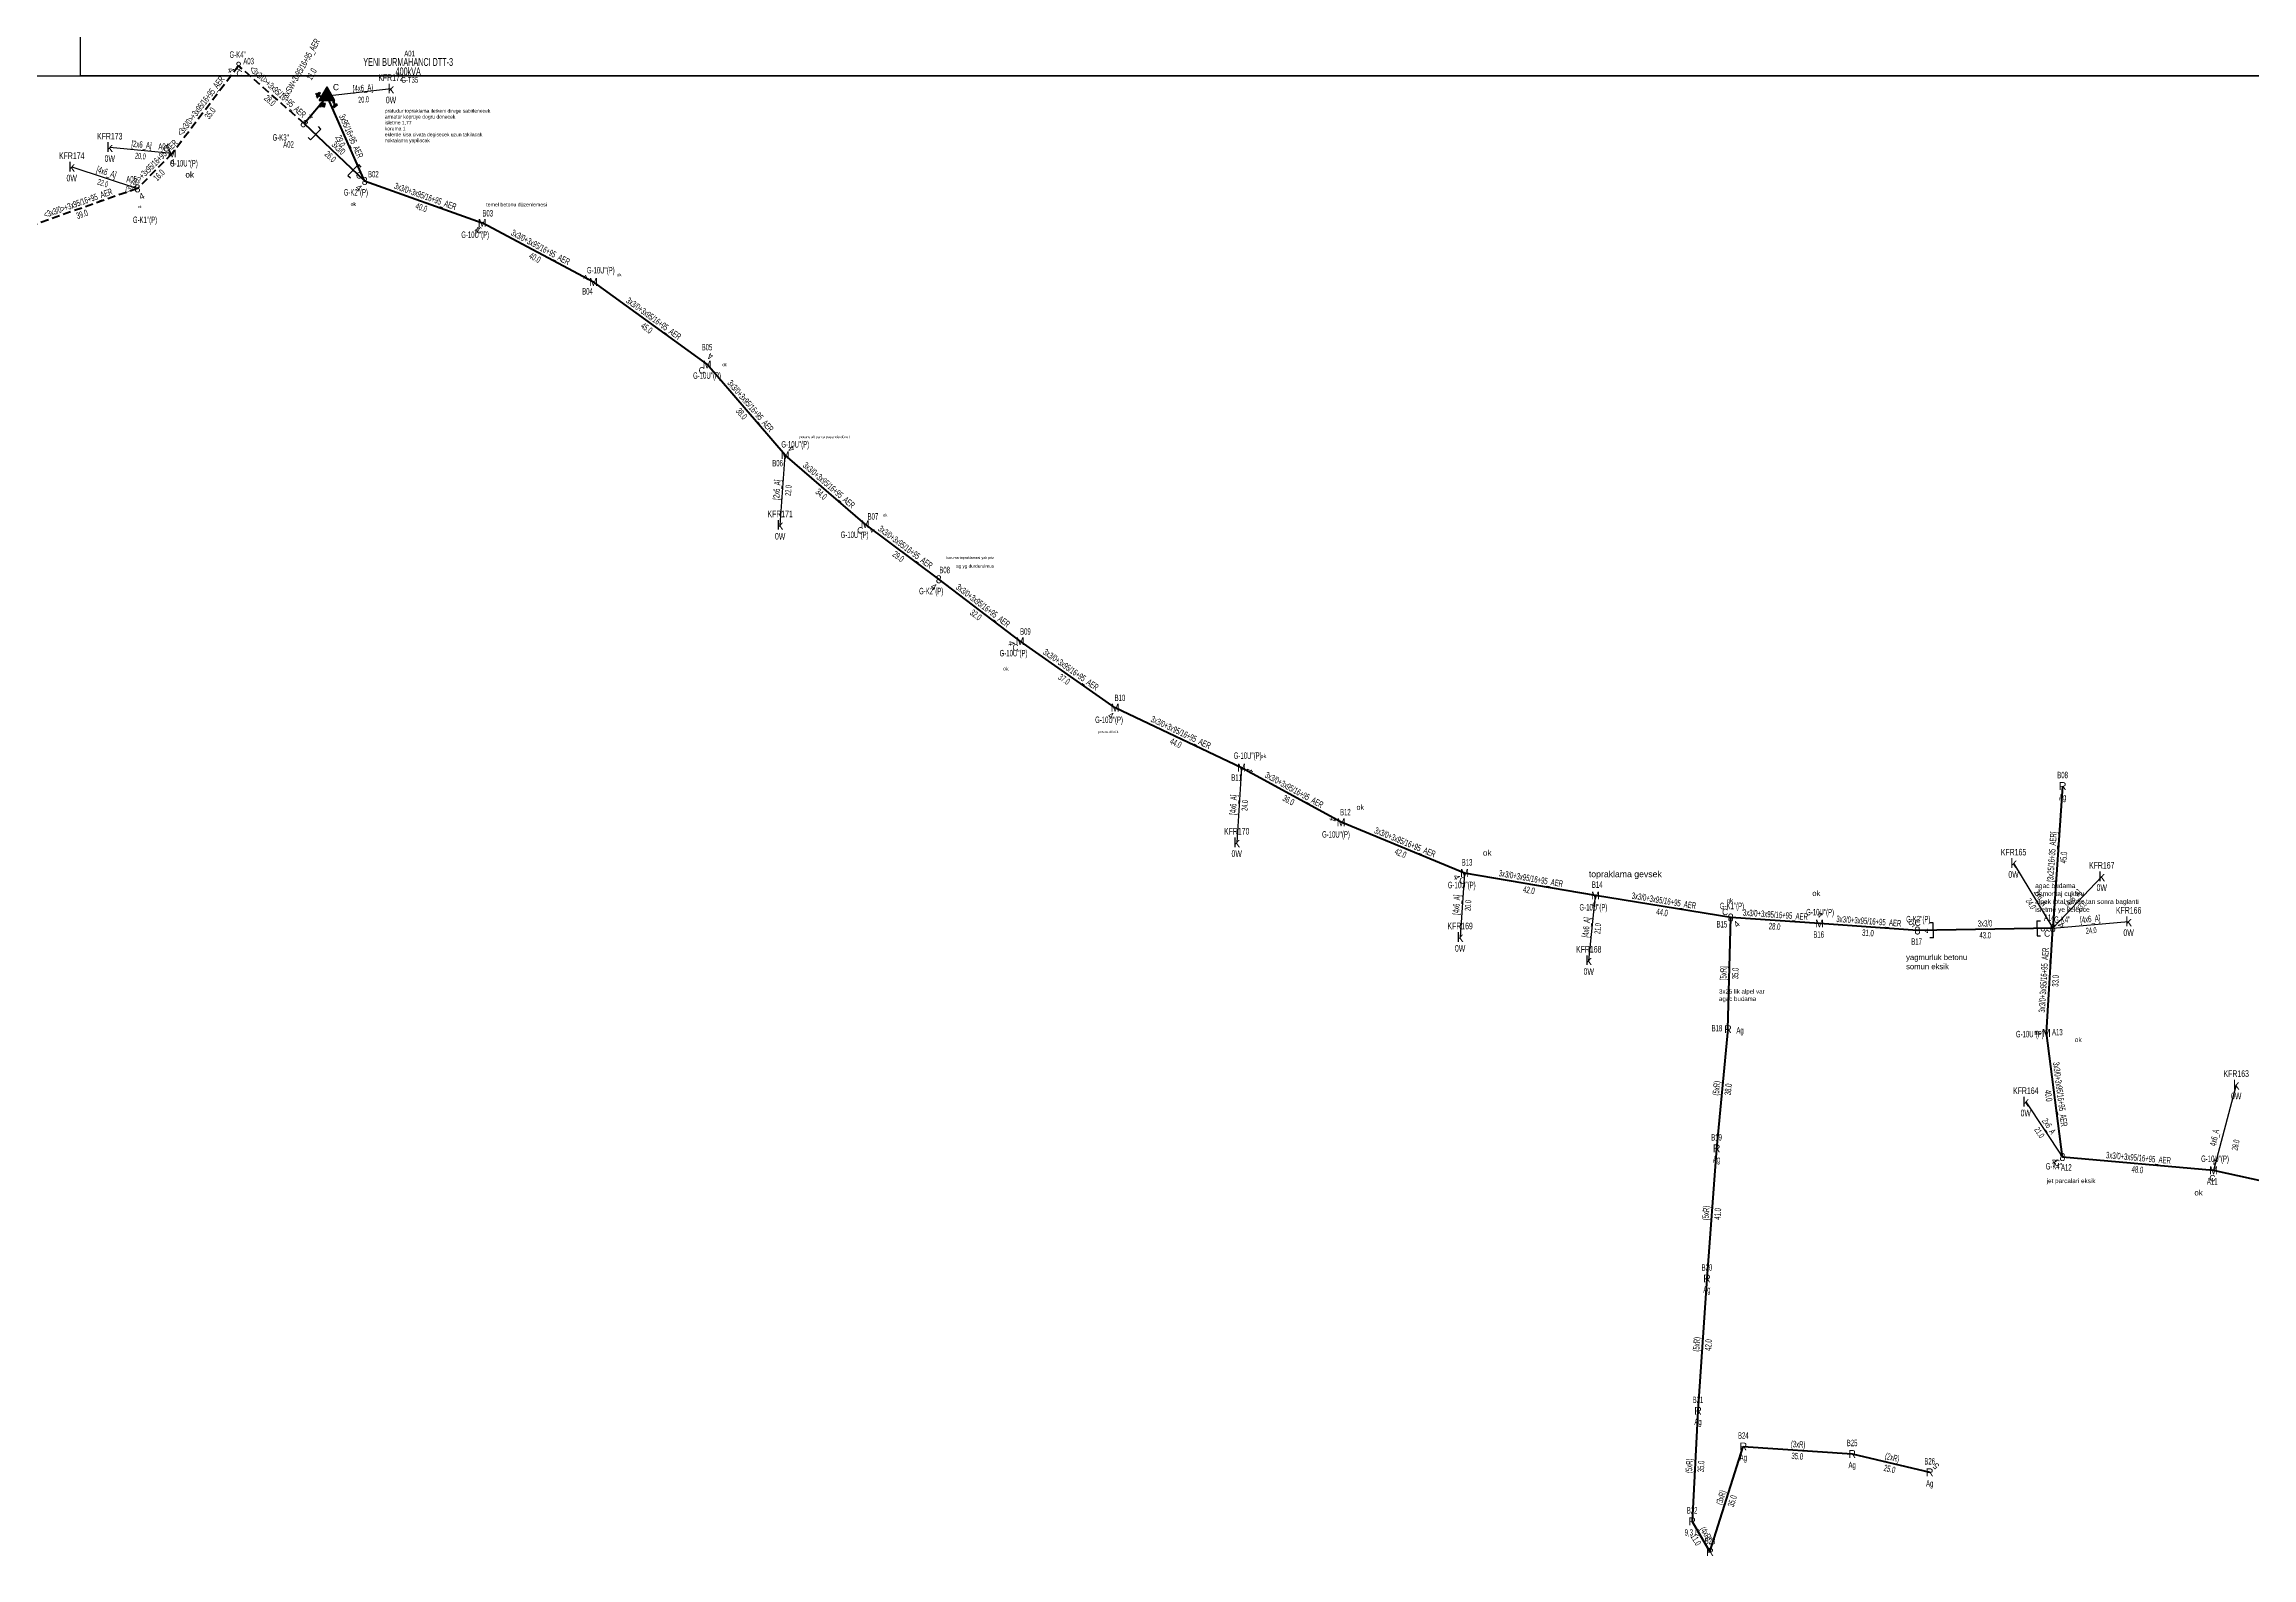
# Model space of a CAD drawing. Header units: millimetres. Extents: x 593538 to 596486, y 4087277 to 4091598.
# Drawn here: x 593941 to 594642, y 4088967 to 4089448 of the extents above; entities that cross this region are included whole.
import ezdxf
from ezdxf.enums import TextEntityAlignment as Align

# ---------------------------------------------------------------- set-up
doc = ezdxf.new("R2010")
doc.units = ezdxf.units.MM
doc.linetypes.add('DASHED', pattern=[3.75, 2.5, -1.25])
doc.layers.add('ANTET', color=250, linetype='Continuous')
doc.layers.add('NIA_AG', color=5, linetype='Continuous')
for name, color, linetype, lineweight in [('DIREK_AG_MEVCUT', 120, 'Continuous', 25), ('DIREK_OG_YENI', 10, 'Continuous', 25), ('HAT_ABONE_HAVAI_BYSK', 30, 'Continuous', 30), ('HAT_ABONE_HAVAI_YENI', 30, 'Continuous', 30), ('HAT_AG_HAVAI_BYSK', 3, 'Continuous', 50), ('HAT_AG_HAVAI_MEVCUT', 126, 'Continuous', 50), ('HAT_AG_HAVAI_YENI', 3, 'Continuous', 50), ('HAT_OG_HAVAI_ILERDE', 1, 'DASHED', 70), ('HAT_OG_HAVAI_YENI', 1, 'Continuous', 70), ('KOFRE_ABONE_MEVCUT', 6, 'Continuous', 25), ('Remarks', 1, 'Continuous', 25), ('TRAFO_TADILAT_BYSK', 5, 'Continuous', 30), ('TRAFO_YENI', 5, 'Continuous', 30)]:
    doc.layers.add(name, color=color, linetype=linetype, lineweight=lineweight)
doc.styles.add('Direk', font='B_CAD')
doc.styles.add('New TextStyle_0', font='ARIALUNI.ttf')
doc.styles.get("Standard").update_dxf_attribs({"font": 'Arial'})

# ---------------------------------------------------------------- blocks, each defined once
blk = doc.blocks.new('AG_NIA', base_point=(-64.4296, 129.8924))
at = {"layer": 'NIA_AG'}
for p, q in [((-64.429604, 132.292432), (-65.529604, 132.292432)), ((-64.429604, 127.492432), (-65.529604, 127.492432)), ((-64.429604, 127.492432), (-64.429604, 132.292432))]:
    blk.add_line(p, q, dxfattribs=at)
blk = doc.blocks.new('YENI_DIREK')
h = blk.add_hatch(color=32)
h.paths.add_polyline_path([(-3.28, -0.5), (-3.07, -0.63), (-2.64, 0.1), (-1.87, -0.35), (-1.77, -0.17), (-2.54, 0.28), (-2.11, 1.01), (-2.33, 1.14)])
h.paths.add_polyline_path([(-3.42, -0.17), (-3.29, -0.25), (-2.57, 0.98), (-2.7, 1.06)])
h.paths.add_polyline_path([(-3.5, 0.29), (-3.37, 0.22), (-3.01, 0.82), (-3.14, 0.9)])
h.paths.add_polyline_path([(-3.41, 0.73), (-3.54, 0.81), (-3.62, 0.68), (-3.49, 0.61)])
h.paths.add_polyline_path([(-1.26, -1.44), (-1.46, -1.44), (-1.47, -2.34), (-2.22, -2.34), (-2.48, -3.47), (-2.38, -3.47), (-2.17, -2.54), (-1.87, -2.54), (-2.08, -3.47), (-1.98, -3.47), (-1.77, -2.54), (-1.47, -2.54), (-1.68, -3.48), (-1.58, -3.48), (-1.37, -2.54), (-1.07, -2.54), (-1.28, -3.48), (-1.18, -3.48), (-0.97, -2.54), (-0.67, -2.55), (-0.88, -3.48), (-0.78, -3.48), (-0.52, -2.35), (-1.27, -2.34)])
at = {"layer": 'TRAFO_YENI'}
for points in [[(2.31, -1.57), (2.08, -1.92), (2.04, -1.44), (1.9, -1.44), (1.98, -2.32), (2.21, -1.96), (2.27, -2.67), (2.06, -2.67), (2.36, -2.87), (2.36, -2.86), (2.6, -2.49), (2.41, -2.63)], [(2.31, -1.57), (2.08, -1.92), (2.04, -1.44), (1.9, -1.44), (1.98, -2.32), (2.21, -1.96), (2.27, -2.67), (2.06, -2.67), (2.36, -2.87), (1.94, -3.19), (2.16, -3.79), (2.22, -3.74), (2.04, -3.26), (2.22, -3.13), (2.4, -3.6), (2.46, -3.56), (2.28, -3.08), (2.46, -2.94), (2.64, -3.42), (2.69, -3.38), (2.51, -2.9), (2.69, -2.76), (2.87, -3.24), (2.93, -3.2), (2.75, -2.72), (2.93, -2.58), (3.11, -3.06), (3.17, -3.01), (2.95, -2.42), (2.36, -2.86), (2.6, -2.49), (2.41, -2.63)], [(2.93, -2.58), (3.11, -3.06), (3.17, -3.01), (2.95, -2.42), (2.36, -2.86), (2.6, -2.49), (2.41, -2.63), (2.31, -1.57), (2.08, -1.92), (2.04, -1.44), (1.9, -1.44), (1.98, -2.32), (2.21, -1.96), (2.27, -2.67), (2.06, -2.67), (2.36, -2.87), (1.94, -3.19), (2.16, -3.79), (2.22, -3.74), (2.04, -3.26), (2.22, -3.13), (2.4, -3.6), (2.46, -3.56), (2.28, -3.08), (2.46, -2.94), (2.64, -3.42), (2.69, -3.38), (2.51, -2.9), (2.69, -2.76), (2.87, -3.24), (2.93, -3.2), (2.75, -2.72)]]:
    blk.add_hatch(color=32, dxfattribs=at).paths.add_polyline_path(points)
at = {"layer": 'TRAFO_TADILAT_BYSK', "color": 32, "flags": 128}
for points in [[(-3.49, 0.61), (-3.41, 0.73), (-3.54, 0.81), (-3.62, 0.68), (-3.49, 0.61)], [(-3.37, 0.22), (-3.01, 0.82), (-3.14, 0.9), (-3.5, 0.29), (-3.37, 0.22)], [(-3.29, -0.25), (-2.57, 0.98), (-2.7, 1.06), (-3.42, -0.17), (-3.29, -0.25)], [(-1.77, -0.17), (-2.54, 0.28), (-2.11, 1.01), (-2.33, 1.14), (-3.28, -0.5), (-3.07, -0.63), (-2.64, 0.1), (-1.87, -0.35), (-1.77, -0.17)], [(-1.26, -1.44), (-1.46, -1.44), (-1.47, -2.34), (-2.22, -2.34), (-2.48, -3.47), (-2.38, -3.47), (-2.17, -2.54), (-1.87, -2.54), (-2.08, -3.47), (-1.98, -3.47), (-1.77, -2.54), (-1.47, -2.54), (-1.68, -3.48), (-1.58, -3.48), (-1.37, -2.54), (-1.07, -2.54), (-1.28, -3.48), (-1.18, -3.48), (-0.97, -2.54), (-0.67, -2.55), (-0.88, -3.48), (-0.78, -3.48), (-0.52, -2.35), (-1.27, -2.34), (-1.26, -1.44)]]:
    blk.add_lwpolyline(points, dxfattribs=at)
at = {"layer": 'TRAFO_YENI', "linetype": 'Continuous'}
for p, q in [((-2.5, -1.44), (0, 2.89)), ((2.5, -1.44), (0, 2.89)), ((-2.5, -1.44), (2.5, -1.44))]:
    blk.add_line(p, q, dxfattribs=at)
at = {"layer": 'TRAFO_YENI', "color": 32, "flags": 128}
blk.add_lwpolyline([(1.9, -1.44), (2.04, -1.44), (2.08, -1.92), (2.31, -1.57), (2.41, -2.63), (2.6, -2.49), (2.36, -2.86), (2.95, -2.42), (3.17, -3.01), (3.11, -3.06), (2.93, -2.58), (2.75, -2.72), (2.93, -3.2), (2.87, -3.24), (2.69, -2.76), (2.51, -2.9), (2.69, -3.38), (2.64, -3.42), (2.46, -2.94), (2.28, -3.08), (2.46, -3.56), (2.4, -3.6), (2.22, -3.13), (2.04, -3.26), (2.22, -3.74), (2.16, -3.79), (1.94, -3.19), (2.36, -2.87), (2.06, -2.67), (2.27, -2.67), (2.21, -1.96), (1.98, -2.32), (1.9, -1.44)], dxfattribs=at)
at = {"layer": 'TRAFO_YENI', "linetype": 'Continuous'}
for points in [[(-2.5, -1.44), (0, -1.44), (0, 2.89)], [(0, -1.44), (0, 2.89), (2.5, -1.44)]]:
    blk.add_solid(points, dxfattribs=at)

msp = doc.modelspace()

# ---------------------------------------------------------------- linework, layer by layer
at = {"layer": 'ANTET', "flags": 128}
for points in [[(593952.5, 4089437.5), (593952.5, 4090517.5), (596292.5, 4090517.5), (596292.5, 4089437.5), (593952.5, 4089437.5)], [(593537.5, 4088357.5), (593537.5, 4089437.5), (596057.5, 4089437.5), (596057.5, 4088357.5), (593537.5, 4088357.5)]]:
    msp.add_lwpolyline(points, close=True, dxfattribs=at)
at = {"layer": 'HAT_ABONE_HAVAI_BYSK'}
for p, q in [((594051.07, 4089433.4), (594030.77, 4089431.1)), ((593949.72, 4089408.6), (593970.61, 4089401.76)), ((593981.61, 4089412.85), (593961.8, 4089414.8)), ((594174.58, 4089294.91), (594176.18, 4089317.12)), ((594321.05, 4089217.91), (594319.5, 4089194.17)), ((594391.81, 4089184.46), (594390.41, 4089164.12)), ((594431.24, 4089156.73), (594433.34, 4089177.33)), ((594594.07, 4089183.37), (594578.52, 4089166.99)), ((594578.52, 4089166.99), (594602.6, 4089169.09))]:
    msp.add_line(p, q, dxfattribs=at)
at = {"layer": 'HAT_ABONE_HAVAI_YENI'}
for p, q in [((594566.07, 4089187.55), (594578.52, 4089166.99)), ((594636.75, 4089117.25), (594629.55, 4089090.09)), ((594569.95, 4089111.84), (594581.58, 4089094.33))]:
    msp.add_line(p, q, dxfattribs=at)
at = {"layer": 'HAT_AG_HAVAI_BYSK'}
for p, q in [((594581.65, 4089212.08), (594578.52, 4089166.99)), ((594475.43, 4089134.91), (594476.29, 4089170.35))]:
    msp.add_line(p, q, dxfattribs=at)
at = {"layer": 'HAT_AG_HAVAI_MEVCUT'}
for p, q in [((594475.43, 4089134.91), (594471.81, 4089097.08)), ((594471.81, 4089097.08), (594468.74, 4089055.76)), ((594468.74, 4089055.76), (594465.91, 4089013.78)), ((594465.91, 4089013.78), (594464.05, 4088978.68)), ((594469.71, 4088968.97), (594480.3, 4089002.45)), ((594480.3, 4089002.45), (594514.84, 4089000.07)), ((594514.84, 4089000.07), (594539.46, 4088994.25)), ((594464.05, 4088978.68), (594469.71, 4088968.97))]:
    msp.add_line(p, q, dxfattribs=at)
at = {"layer": 'HAT_AG_HAVAI_YENI'}
msp.add_line((594042.7, 4089404.13), (594030.77, 4089431.1), dxfattribs=at)
at = {"layer": 'HAT_OG_HAVAI_ILERDE'}
for p, q in [((594002.7, 4089440.7), (593981.61, 4089412.85)), ((594023.55, 4089422.33), (594002.7, 4089440.7)), ((593981.61, 4089412.85), (593970.61, 4089401.76)), ((593970.61, 4089401.76), (593934.09, 4089388.93))]:
    msp.add_line(p, q, dxfattribs=at)
at = {"layer": 'HAT_OG_HAVAI_YENI'}
for p, q in [((594023.55, 4089422.33), (594030.77, 4089431.1)), ((594023.55, 4089422.33), (594042.7, 4089404.13)), ((594042.7, 4089404.13), (594080.01, 4089390.86)), ((594115.3, 4089372.06), (594080.01, 4089390.86)), ((594115.3, 4089372.06), (594151.38, 4089345.87)), ((594176.18, 4089317.12), (594151.38, 4089345.87)), ((594201.56, 4089295.19), (594176.18, 4089317.12)), ((594224.93, 4089277.71), (594201.56, 4089295.19)), ((594250.75, 4089258.07), (594224.93, 4089277.71)), ((594280.88, 4089236.95), (594250.75, 4089258.07)), ((594321.05, 4089217.91), (594280.88, 4089236.95)), ((594352.63, 4089200.58), (594321.05, 4089217.91)), ((594391.81, 4089184.46), (594352.63, 4089200.58)), ((594433.34, 4089177.33), (594391.81, 4089184.46)), ((594476.29, 4089170.35), (594433.34, 4089177.33)), ((594504.44, 4089168.46), (594476.29, 4089170.35)), ((594535.57, 4089166.22), (594504.44, 4089168.46)), ((594578.52, 4089166.99), (594535.57, 4089166.22)), ((594576.48, 4089133.72), (594578.52, 4089166.99)), ((594581.58, 4089094.33), (594576.48, 4089133.72)), ((594629.55, 4089090.09), (594581.58, 4089094.33)), ((594673, 4089080.53), (594629.55, 4089090.09))]:
    msp.add_line(p, q, dxfattribs=at)

# ---------------------------------------------------------------- block references
at = {"layer": 'NIA_AG'}
for p, rotation in [((594027.18, 4089418.89), 316.444518), ((594039.07, 4089407.58), 136.444518), ((594540.57, 4089166.31), 1.019395999999999), ((594573.52, 4089166.9), 181.019396)]:
    msp.add_blockref('AG_NIA', p, dxfattribs=dict(at, rotation=rotation))
at = {"layer": 'TRAFO_YENI'}
msp.add_blockref('YENI_DIREK', (594030.77, 4089431.1), dxfattribs=at)

# ---------------------------------------------------------------- texts
at = {"layer": 'DIREK_AG_MEVCUT', "width": 0.53}
for s, p in [('B08', (594581.65, 4089215.58)), ('Ag', (594581.65, 4089208.58))]:
    msp.add_text(s, height=2.05, dxfattribs=at).set_placement(p, align=Align.MIDDLE_CENTER)
at = {"layer": 'DIREK_AG_MEVCUT', "style": 'Direk'}
msp.add_text('R', height=2.5, dxfattribs=at).set_placement((594581.65, 4089212.08), align=Align.MIDDLE_CENTER)
at = {"layer": 'DIREK_AG_MEVCUT', "linetype": 'ByBlock', "width": 0.53}
for s, p in [('B18', (594471.94, 4089135.23)), ('Ag', (594479.26, 4089134.55)), ('B19', (594471.81, 4089100.58)), ('Ag', (594471.81, 4089093.58)), ('B20', (594468.74, 4089059.26)), ('Ag', (594468.74, 4089052.26)), ('B21', (594465.91, 4089017.28)), ('Ag', (594465.91, 4089010.28)), ('B24', (594480.3, 4089005.95)), ('B25', (594514.84, 4089003.57)), ('Ag', (594480.3, 4088998.95)), ('Ag', (594514.84, 4088996.57)), ('B26', (594539.46, 4088997.75)), ('Ag', (594539.46, 4088990.75)), ('B22', (594464.05, 4088982.18)), ('9,3 /5', (594464.05, 4088975.18)), ('B23', (594469.71, 4088972.47))]:
    msp.add_text(s, height=2.05, dxfattribs=at).set_placement(p, align=Align.MIDDLE_CENTER)
at = {"layer": 'DIREK_AG_MEVCUT', "linetype": 'ByBlock', "style": 'Direk'}
for p in [(594475.43, 4089134.91), (594471.81, 4089097.08), (594468.74, 4089055.76), (594465.91, 4089013.78), (594480.3, 4089002.45), (594514.84, 4089000.07), (594539.46, 4088994.25), (594464.05, 4088978.68), (594469.71, 4088968.97)]:
    msp.add_text('R', height=2.5, dxfattribs=at).set_placement(p, align=Align.MIDDLE_CENTER)
at = {"layer": 'DIREK_AG_MEVCUT', "color": 32, "style": 'Direk'}
msp.add_text('5', height=2, rotation=495, dxfattribs=at).set_placement((594541.44, 4088996.23), align=Align.MIDDLE_CENTER)
at = {"layer": 'DIREK_OG_YENI', "width": 0.53}
for s, p in [("G-K4''", (594002.4, 4089444.25)), ('A03', (594005.88, 4089442.18)), ('A04', (593978.92, 4089415.09)), ("G-K3''", (594016.08, 4089417.95)), ('A02', (594018.55, 4089415.72)), ("G-10U''(P)", (593985.33, 4089409.75)), ('A05', (593968.74, 4089404.72)), ("G-K2''(P)", (594039.92, 4089400.51)), ('B02', (594045.46, 4089406.28)), ('B03', (594081.77, 4089393.88)), ("G-K1''(P)", (593972.99, 4089391.82)), ("G-10U''(P)", (594077.79, 4089387.08)), ("G-10U''(P)", (594117.65, 4089375.81)), ('B04', (594113.45, 4089369.1)), ('B05', (594151.38, 4089351.37)), ("G-10U''(P)", (594151.38, 4089342.37)), ("G-10U''(P)", (594179.38, 4089320.54)), ('B06', (594173.78, 4089314.56)), ('B07', (594204.03, 4089297.67)), ("G-10U''(P)", (594198.22, 4089291.84)), ('B08', (594226.81, 4089280.66)), ("G-K2''(P)", (594222.53, 4089273.97)), ('B09', (594252.43, 4089261.15)), ("G-10U''(P)", (594248.67, 4089254.27)), ('B10', (594282.44, 4089240.08)), ("G-10U''(P)", (594278.98, 4089233.12)), ("G-10U''(P)", (594322.99, 4089221.74)), ('B11', (594319.47, 4089214.79)), ('B12', (594353.99, 4089203.8)), ("G-10U''(P)", (594351.01, 4089196.73)), ('B13', (594392.62, 4089187.87)), ("G-10U''(P)", (594390.91, 4089180.67)), ('B14', (594433.92, 4089180.79)), ("G-10U''(P)", (594432.72, 4089173.6)), ("G-K1''(P)", (594476.7, 4089174.02)), ("G-10U''(P)", (594504.67, 4089172.06)), ("G-K2''(P)", (594535.84, 4089169.84)), ('A14', (594577.41, 4089170.31)), ("G-K4''", (594581.53, 4089169.69)), ('B15', (594473.52, 4089168.2)), ('B16', (594504.22, 4089164.97)), ('B17', (594535.3, 4089162.73)), ('A13', (594579.97, 4089133.97)), ("G-10U''(P)", (594571.25, 4089133.35)), ("G-10U''(P)", (594630.02, 4089093.78)), ("G-K4''", (594578.86, 4089091.4)), ('A12', (594582.82, 4089091.05)), ('A11', (594629.12, 4089086.62))]:
    msp.add_text(s, height=2.05, dxfattribs=at).set_placement(p, align=Align.MIDDLE_CENTER)
at = {"layer": 'DIREK_OG_YENI', "color": 32, "style": 'Direk'}
for s, rotation, p in [('4', 298.87289, (594000.25, 4089439.35)), ('4', 497.96873, (594025.43, 4089424.41)), ('4', 362.73947, (593981.74, 4089410.05)), ('4', 318.95364, (594040.86, 4089402.02)), ('4', 388.29558, (593971.94, 4089399.3)), ('4', 326.57217, (594078.46, 4089388.52)), ('4', 240.1348, (594112.88, 4089373.46)), ('4', 518.0854, (594152.43, 4089348.46)), ('4', 494.86155, (594178.16, 4089319.09)), ('4', 409.33426, (594203.69, 4089293.36)), ('4', 325.50216, (594223.34, 4089275.4)), ('4', 283.75131, (594248.03, 4089257.41)), ('4', 331.85306, (594279.56, 4089234.48)), ('4', 426.57271, (594323.62, 4089216.8)), ('4', 248.5672, (594350.03, 4089201.6)), ('4', 297.1699, (594389.32, 4089183.18)), ('4', 350.42526, (594432.88, 4089174.57)), ('4', 536.12173, (594504.63, 4089171.25)), ('4', 402.38057, (594478.18, 4089168.28)), ('5', 222.0278, (594533.69, 4089168.3)), ('4', 448.35833, (594538.37, 4089166.14)), ('5', 277.83287, (594575.75, 4089166.61)), ('4', 469.18276, (594581.17, 4089167.91)), ('4', 270.28227, (594573.68, 4089133.71)), ('4', 297.18573, (594579.09, 4089093.05)), ('4', 530.21123, (594630.03, 4089092.85))]:
    msp.add_text(s, height=2, rotation=rotation, dxfattribs=at).set_placement(p, align=Align.MIDDLE_CENTER)
at = {"layer": 'DIREK_OG_YENI', "style": 'Direk'}
for s, p in [('8', (594002.7, 4089440.7)), ('M', (593981.61, 4089412.85)), ('8', (593970.61, 4089401.76)), ('8', (594042.7, 4089404.13)), ('M', (594080.01, 4089390.86)), ('M', (594115.3, 4089372.06)), ('M', (594151.38, 4089345.87)), ('M', (594176.18, 4089317.12)), ('M', (594201.56, 4089295.19)), ('8', (594224.93, 4089277.71)), ('M', (594250.75, 4089258.07)), ('M', (594280.88, 4089236.95)), ('M', (594321.05, 4089217.91)), ('M', (594352.63, 4089200.58)), ('M', (594391.81, 4089184.46)), ('M', (594433.34, 4089177.33)), ('8', (594476.29, 4089170.35)), ('M', (594504.44, 4089168.46)), ('8', (594535.57, 4089166.22)), ('8', (594578.52, 4089166.99)), ('M', (594576.48, 4089133.72)), ('8', (594581.58, 4089094.33)), ('M', (594629.55, 4089090.09))]:
    msp.add_text(s, height=2.5, dxfattribs=at).set_placement(p, align=Align.MIDDLE_CENTER)
at = {"layer": 'DIREK_OG_YENI', "color": 4, "style": 'Direk'}
for p in [(594002.95, 4089438.22), (593979.72, 4089414.49), (594040.93, 4089405.9), (594079, 4089388.57), (594149.69, 4089344.03), (594200, 4089293.24), (594249.27, 4089256.05), (594391.12, 4089182.06), (594474.52, 4089172.12), (594535.63, 4089168.72), (594576.72, 4089165.26), (594579.85, 4089092.52), (594629.17, 4089087.62)]:
    msp.add_text('C', height=2, dxfattribs=at).set_placement(p, align=Align.MIDDLE_CENTER)
at = {"layer": 'DIREK_OG_YENI', "style": 'Direk'}
msp.add_text('8', height=2.5, rotation=317.34413, dxfattribs=at).set_placement((594023.55, 4089422.33), align=Align.MIDDLE_CENTER)
at = {"layer": 'HAT_ABONE_HAVAI_BYSK', "lineweight": 30, "width": 0.53}
for s, rotation, p in [('[4x6_A]', 363.4072, (594042.2, 4089432.63)), ('[2x6_A]', 354.3836, (593971.79, 4089414.67)), ('[4x6_A]', 341.8823, (593960.43, 4089405.99)), ('[2x6_A]', 85.87887, (594174.53, 4089306.07)), ('[4x6_A]', 446.26433, (594319.43, 4089206.09)), ('[4x6_A]', 446.06096, (594390.26, 4089174.35)), ('[4x6_A]', 406.50855, (594585.68, 4089175.76)), ('[4x6_A]', 84.16399, (594431.45, 4089167.12)), ('[4x6_A]', 4.98142, (594590.49, 4089168.88))]:
    msp.add_text(s, height=2.05, rotation=rotation, dxfattribs=at).set_placement(p, align=Align.CENTER)
for s, rotation, p in [('20.0', 363.4072, (594042.3, 4089430.93)), ('20.0', 354.3836, (593971.62, 4089412.98)), ('22.0', 341.8823, (593959.9, 4089404.37)), ('22.0', 85.87887, (594176.22, 4089305.95)), ('24.0', 446.26433, (594321.12, 4089205.98)), ('20.0', 446.06096, (594391.96, 4089174.23)), ('23.0', 406.50855, (594586.91, 4089174.59)), ('21.0', 84.16399, (594433.14, 4089166.94)), ('24.0', 4.98142, (594590.63, 4089167.19))]:
    msp.add_text(s, height=1.9, rotation=rotation, dxfattribs=at).set_placement(p, align=Align.TOP_CENTER)
at = {"layer": 'HAT_ABONE_HAVAI_YENI', "lineweight": 30, "width": 0.53}
for s, rotation, p in [('2x6_A', 301.91372, (594573.85, 4089176.1)), ('2x6_A', 303.59862, (594576.47, 4089103.55)), ('4x6_A', 438.18797, (594630.81, 4089100.26))]:
    msp.add_text(s, height=2.05, rotation=rotation, dxfattribs=at).set_placement(p, align=Align.CENTER)
for s, rotation, p in [('24.0', 301.91372, (594572.4, 4089175.2)), ('21.0', 303.59862, (594575.06, 4089102.61)), ('28.0', 438.18797, (594635.61, 4089098.34))]:
    msp.add_text(s, height=1.9, rotation=rotation, dxfattribs=at).set_placement(p, align=Align.TOP_CENTER)
at = {"layer": 'HAT_AG_HAVAI_BYSK', "lineweight": 30, "width": 0.53}
for s, rotation, p in [('[3x25/16+35_AER]', 446.02701, (594579.24, 4089189.59)), ('[5xR]', 88.60225, (594475.01, 4089152.65, 297238.15))]:
    msp.add_text(s, height=2.05, rotation=rotation, dxfattribs=at).set_placement(p, align=Align.CENTER)
for s, rotation, p in [('45.0', 446.02701, (594580.94, 4089189.47)), ('35.0', 88.60225, (594476.71, 4089152.61, 297238.15))]:
    msp.add_text(s, height=2.05, rotation=rotation, dxfattribs=at).set_placement(p, align=Align.TOP_CENTER)
at = {"layer": 'HAT_AG_HAVAI_MEVCUT', "lineweight": 30, "width": 0.53}
for s, rotation, p in [('(5xR)', 444.5415, (594472.77, 4089116.08, 297235.91)), ('(5xR)', 445.75271, (594469.43, 4089076.49)), ('(5xR)', 446.13957, (594466.48, 4089034.83)), ('(3xR)', 356.04632, (594497.63, 4089002.11)), ('(5xR)', 446.96237, (594464.13, 4088996.27)), ('(2xR)', 346.70143, (594527.35, 4088997.98)), ('(3xR)', 72.44684, (594474.2, 4088985.97)), ('(4xR)', 300.26198, (594467.61, 4088974.25))]:
    msp.add_text(s, height=2.05, rotation=rotation, dxfattribs=at).set_placement(p, align=Align.CENTER)
for s, rotation, p in [('38.0', 444.5415, (594474.46, 4089115.91, 297235.91)), ('41.0', 445.75271, (594471.12, 4089076.36)), ('42.0', 446.13957, (594468.17, 4089034.72)), ('35.0', 446.96237, (594465.83, 4088996.18)), ('35.0', 356.04632, (594497.51, 4089000.41)), ('25.0', 346.70143, (594526.96, 4088996.33)), ('35.0', 72.44684, (594475.82, 4088985.45)), ('11.0', 300.26198, (594466.15, 4088973.39))]:
    msp.add_text(s, height=2.05, rotation=rotation, dxfattribs=at).set_placement(p, align=Align.TOP_CENTER)
at = {"layer": 'HAT_AG_HAVAI_YENI', "lineweight": 30, "width": 0.53}
msp.add_text('3x95/16+95_AER', height=2.05, rotation=293.86191, dxfattribs=at).set_placement((594037.51, 4089417.96, 297015.38), align=Align.CENTER)
msp.add_text('29.0', height=2.05, rotation=293.86191, dxfattribs=at).set_placement((594035.96, 4089417.27, 297015.38), align=Align.TOP_CENTER)
at = {"layer": 'HAT_OG_HAVAI_ILERDE', "lineweight": 30, "width": 0.53}
for rotation, p in [(318.01206, (594014.46, 4089431.7, 297001.36)), (412.8624, (593991.48, 4089427.29, 296990.8)), (405.24133, (593975.51, 4089407.9, 296985.31)), (379.36063, (593952.07, 4089396.15, 296967.05))]:
    msp.add_text('<3x3/0>+3x95/16+95_AER', height=2.05, rotation=rotation, dxfattribs=at).set_placement(p, align=Align.CENTER)
for s, rotation, p in [('28.0', 318.01206, (594013.32, 4089430.43, 297001.36)), ('35.0', 412.8624, (593992.83, 4089426.26, 296990.8)), ('16.0', 405.24133, (593976.71, 4089406.71, 296985.31)), ('39.0', 379.36063, (593952.64, 4089394.54, 296967.05))]:
    msp.add_text(s, height=2.05, rotation=rotation, dxfattribs=at).set_placement(p, align=Align.TOP_CENTER)
at = {"layer": 'HAT_OG_HAVAI_YENI', "lineweight": 30, "width": 0.53}
for s, rotation, p in [('3xSW+3x95/16+95_AER', 60.42949, (594023.47, 4089439.4, 297015.38)), ('3x3/0', 316.44452, (594033.71, 4089413.85, 297021.35)), ('3x3/0+3x95/16+95_AER', 340.41967, (594061.64, 4089398.3, 297040)), ('3x3/0+3x95/16+95_AER', 331.96214, (594098.05, 4089382.21, 297040)), ('3x3/0+3x95/16+95_AER', 324.017, (594133.84, 4089359.65, 297075.69)), ('3x3/0+3x95/16+95_AER', 310.7724, (594164.42, 4089332.05, 297075.69)), ('3x3/0+3x95/16+95_AER', 319.18274, (594189.42, 4089306.8, 297088.09)), ('3x3/0+3x95/16+95_AER', 323.20063, (594213.75, 4089287.13, 297100.78)), ('3x3/0+3x95/16+95_AER', 322.74724, (594238.35, 4089268.57, 297112.46)), ('3x3/0+3x95/16+95_AER', 324.96669, (594266.3, 4089248.21, 297125.37)), ('3x3/0+3x95/16+95_AER', 334.64438, (594301.33, 4089228.2, 297140.44)), ('3x3/0+3x95/16+95_AER', 331.23945, (594337.25, 4089209.99, 297160.53)), ('3x3/0+3x95/16+95_AER', 337.63874, (594372.54, 4089193.31, 297176.32)), ('3x3/0+3x95/16+95_AER', 350.26377, (594412.72, 4089181.74, 297195.9)), ('3x3/0+3x95/16+95_AER', 350.76086, (594454.95, 4089174.68, 297216.67)), ('3x3/0+3x95/16+95_AER', 356.15888, (594490.42, 4089170.25, 297238.15)), ('3x3/0+3x95/16+95_AER', 355.89071, (594520.07, 4089168.19, 297252.22)), ('3x3/0', 361.01976, (594557.03, 4089167.45, 297267.78)), ('3x3/0+3x95/16+95_AER', 86.48231, (594576.65, 4089150.41, 297289.26)), ('3x3/0+3x95/16+95_AER', 277.37881, (594579.87, 4089114.13, 297288.24)), ('3x3/0+3x95/16+95_AER', 354.96065, (594605.64, 4089093.06, 297290.79))]:
    msp.add_text(s, height=2.05, rotation=rotation, dxfattribs=at).set_placement(p, align=Align.CENTER)
for s, rotation, p in [('11.0', 60.42949, (594024.94, 4089438.56, 297015.38)), ('26.0', 316.44452, (594032.54, 4089412.62, 297021.35)), ('40.0', 340.41967, (594061.07, 4089396.7, 297040)), ('40.0', 331.96214, (594097.25, 4089380.71, 297040)), ('45.0', 324.017, (594132.84, 4089358.28, 297075.69)), ('38.0', 310.7724, (594163.14, 4089330.94, 297075.69)), ('34.0', 319.18274, (594188.31, 4089305.51, 297088.09)), ('29.0', 323.20063, (594212.73, 4089285.77, 297100.78)), ('32.0', 322.74724, (594237.32, 4089267.22, 297112.46)), ('37.0', 324.96669, (594265.33, 4089246.81, 297125.37)), ('44.0', 334.64438, (594300.6, 4089226.66, 297140.44)), ('36.0', 331.23945, (594336.43, 4089208.5, 297160.53)), ('42.0', 337.63874, (594371.9, 4089191.73, 297176.32)), ('42.0', 350.26377, (594412.43, 4089180.06, 297195.9)), ('44.0', 350.76086, (594454.68, 4089173, 297216.67)), ('28.0', 356.15888, (594490.31, 4089168.56, 297238.15)), ('31.0', 355.89071, (594519.94, 4089166.49, 297252.22)), ('43.0', 361.01976, (594557.06, 4089165.76, 297267.78)), ('33.0', 86.48231, (594578.35, 4089150.3, 297289.26)), ('40.0', 277.37881, (594578.19, 4089113.92, 297288.24)), ('48.0', 354.96065, (594605.49, 4089091.36, 297290.79))]:
    msp.add_text(s, height=2.05, rotation=rotation, dxfattribs=at).set_placement(p, align=Align.TOP_CENTER)
at = {"layer": 'KOFRE_ABONE_MEVCUT', "width": 0.6}
for s, p in [('KFR172', (594051.07, 4089435.9)), ('KFR173', (593961.8, 4089417.3)), ('KFR174', (593949.72, 4089411.1)), ('KFR171', (594174.58, 4089297.41)), ('KFR170', (594319.5, 4089196.67)), ('KFR165', (594566.07, 4089190.05)), ('KFR167', (594594.07, 4089185.87)), ('KFR166', (594602.6, 4089171.59)), ('KFR169', (594390.41, 4089166.62)), ('KFR168', (594431.24, 4089159.23)), ('KFR163', (594636.75, 4089119.75)), ('KFR164', (594569.95, 4089114.34))]:
    msp.add_text(s, height=2.1, dxfattribs=at).set_placement(p, align=Align.CENTER)
for p in [(594051.07, 4089430.9), (593961.8, 4089412.3), (593949.72, 4089406.1), (594174.58, 4089292.41), (594319.5, 4089191.67), (594566.07, 4089185.05), (594594.07, 4089180.87), (594602.6, 4089166.59), (594390.41, 4089161.62), (594431.24, 4089154.23), (594636.75, 4089114.75), (594569.95, 4089109.34)]:
    msp.add_text('0W', height=2.1, dxfattribs=at).set_placement(p, align=Align.TOP_CENTER)
at = {"layer": 'KOFRE_ABONE_MEVCUT', "style": 'Direk'}
for p in [(594051.07, 4089433.4), (593961.8, 4089414.8), (593949.72, 4089408.6), (594174.58, 4089294.91), (594319.5, 4089194.17), (594566.07, 4089187.55), (594594.07, 4089183.37), (594602.6, 4089169.09), (594390.41, 4089164.12), (594431.24, 4089156.73), (594636.75, 4089117.25), (594569.95, 4089111.84)]:
    msp.add_text('k', height=3, dxfattribs=at).set_placement(p, align=Align.MIDDLE_CENTER)
at = {"layer": 'Remarks', "lineweight": 0, "attachment_point": 1, "style": 'New TextStyle_0'}
for s, insert, char_height in [('prafudur topraklama iletkeni direge sabitlenecek^Jarmatür köprüye dogru dönecek^Jisletme 1,77^Jkoruma 1^Jeklerde kisa civata degisecek uzun takilacak^Jnoktalama yapilacak', (594049.11, 4089426.97), 1.12831), ('ok', (593985.81, 4089407.08), 1.855), ('ok', (593970.71, 4089396.35), 0.759), ('ok', (594038.24, 4089397.4), 1.16), ('temel betonu düzenlemesi', (594081.3, 4089397.23), 1.1807), ('ok', (594122.74, 4089374.89), 1.004), ('ok', (594156.14, 4089346.35), 1.008), ('potans alt parca payanda düzelt', (594180.73, 4089323.31), 0.81), ('ok', (594207.21, 4089298.59), 0.958), ('koruma topraklamasi yok priz', (594227.38, 4089284.98), 0.8298), ('ok', (594245.34, 4089249.92), 1.186), ('potans dönük', (594275.54, 4089229.64), 0.7636), ('ok', (594326.94, 4089222.28), 1.35), ('ok', (594357.52, 4089206.17), 1.631), ('ok', (594397.67, 4089191.82), 1.846), ('topraklama gevsek', (594431.27, 4089185.13), 1.9756), ('ok', (594502.2, 4089178.9), 1.723), ('agac budama^Jdemontaj cukuru^Jalpek iptal sayac tan sonra baglanti^Jisletme ye kelepce', (594572.93, 4089181.2), 1.5075), ('ok', (594475.01, 4089176.45), 1.396), ('yagmurluk betonu^Jsomun eksik', (594531.96, 4089158.6), 1.7487), ('3x25 lik alpel var^Jagac budama', (594472.6, 4089147.58), 1.3904), ('ok', (594585.51, 4089132.31), 1.476), ('jet parcalari eksik', (594576.58, 4089087.48), 1.4339), ('ok', (594623.48, 4089083.92), 1.789)]:
    msp.add_mtext(s, dxfattribs=dict(at, insert=insert, char_height=char_height))
at = {"layer": 'Remarks', "color": 6, "lineweight": 0, "insert": (594230.45, 4089282.41), "char_height": 1.0408, "attachment_point": 1, "style": 'New TextStyle_0'}
msp.add_mtext('ag yg durdurulmus', dxfattribs=at)
at = {"layer": 'TRAFO_YENI', "width": 0.6}
for s, height, p in [('YENI BURMAHANCI DTT-3', 2.5, (594056.52, 4089440.66)), ('A01', 1.8, (594056.97, 4089443.71)), ('400kVA', 2.5, (594056.52, 4089437.66))]:
    msp.add_text(s, height=height, dxfattribs=at).set_placement(p, align=Align.CENTER)
msp.add_text('G-T35', height=1.8, dxfattribs=at).set_placement((594057.02, 4089437.12), align=Align.TOP_CENTER)
at = {"layer": 'TRAFO_YENI', "color": 4, "style": 'Direk'}
msp.add_text('C', height=2, dxfattribs=at).set_placement((594033.6, 4089433.93), align=Align.MIDDLE_CENTER)

doc.saveas('drawing.dxf')
